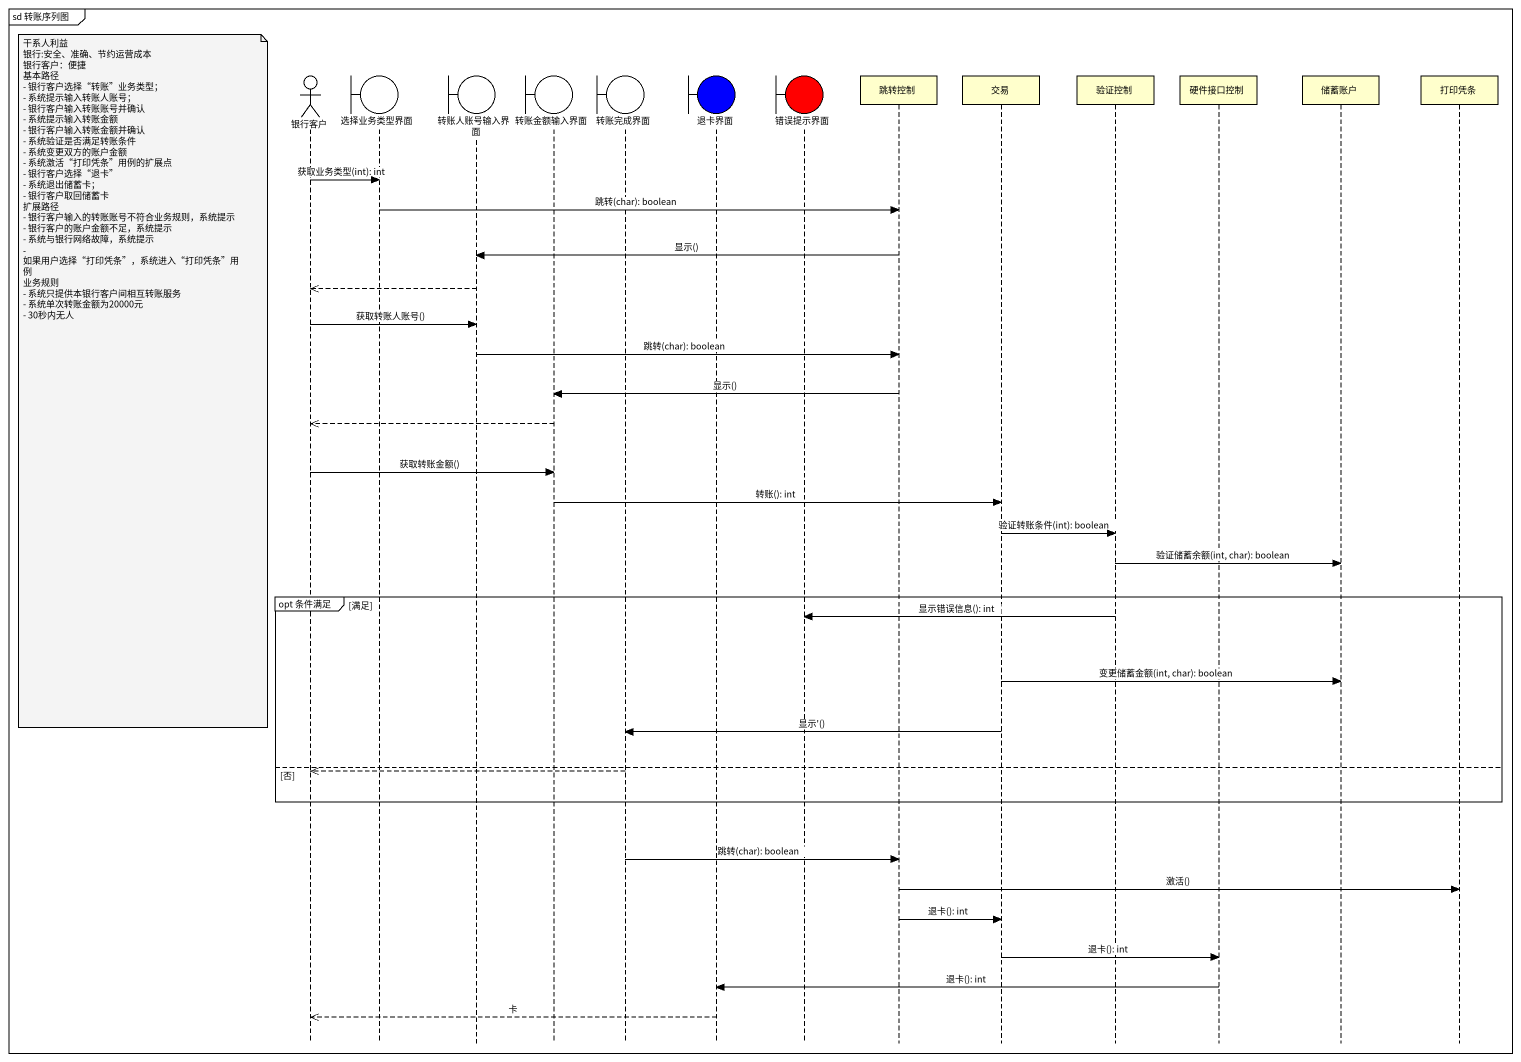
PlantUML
@startuml
mainframe sd 转账序列图
hide footbox
actor 银行客户
boundary 选择业务类型界面
boundary 转账人账号输入界面
boundary 转账金额输入界面
boundary 转账完成界面
boundary 退卡界面 #0000FF
boundary 错误提示界面 #FF0000
participant 跳转控制
participant 交易
participant 验证控制
participant 硬件接口控制
participant 储蓄账户
participant 打印凭条

银行客户 -> 选择业务类型界面 : 获取业务类型(int): int
选择业务类型界面 -> 跳转控制 : 跳转(char): boolean
跳转控制 -> 转账人账号输入界面 : 显示()
转账人账号输入界面 -->> 银行客户
银行客户 -> 转账人账号输入界面 : 获取转账人账号()
转账人账号输入界面 -> 跳转控制 : 跳转(char): boolean
note left of 银行客户
  干系人利益
  银行:安全、准确、节约运营成本
  银行客户：便捷
  基本路径
  - 银行客户选择“转账”业务类型；
  - 系统提示输入转账人账号；
  - 银行客户输入转账账号并确认
  - 系统提示输入转账金额
  - 银行客户输入转账金额并确认
  - 系统验证是否满足转账条件
  - 系统变更双方的账户金额
  - 系统激活“打印凭条”用例的扩展点
  - 银行客户选择“退卡”
  - 系统退出储蓄卡；
  - 银行客户取回储蓄卡
  扩展路径
  - 银行客户输入的转账账号不符合业务规则，系统提示
  - 银行客户的账户金额不足，系统提示
  - 系统与银行网络故障，系统提示
  - 如果用户选择“打印凭条”，系统进入“打印凭条”用例
  业务规则
  - 系统只提供本银行客户间相互转账服务
  - 系统单次转账金额为20000元
  - 30秒内无人
end note
跳转控制 -> 转账金额输入界面 : 显示()
转账金额输入界面 -->> 银行客户
银行客户 -> 转账金额输入界面 : 获取转账金额()
转账金额输入界面 -> 交易 : 转账(): int
交易 -> 验证控制 : 验证转账条件(int): boolean
验证控制 -> 储蓄账户 : 验证储蓄余额(int, char): boolean
group opt 条件满足 [满足]
  验证控制 -> 错误提示界面 : 显示错误信息(): int
  交易 -> 储蓄账户 : 变更储蓄金额(int, char): boolean
  交易 -> 转账完成界面 : 显示'()
else 否
  转账完成界面 -->> 银行客户
end
转账完成界面 -> 跳转控制 : 跳转(char): boolean
跳转控制 -> 打印凭条 : 激活()
跳转控制 -> 交易 : 退卡(): int
交易 -> 硬件接口控制 : 退卡(): int
硬件接口控制 -> 退卡界面 : 退卡(): int
退卡界面 -->> 银行客户 : 卡
@enduml
